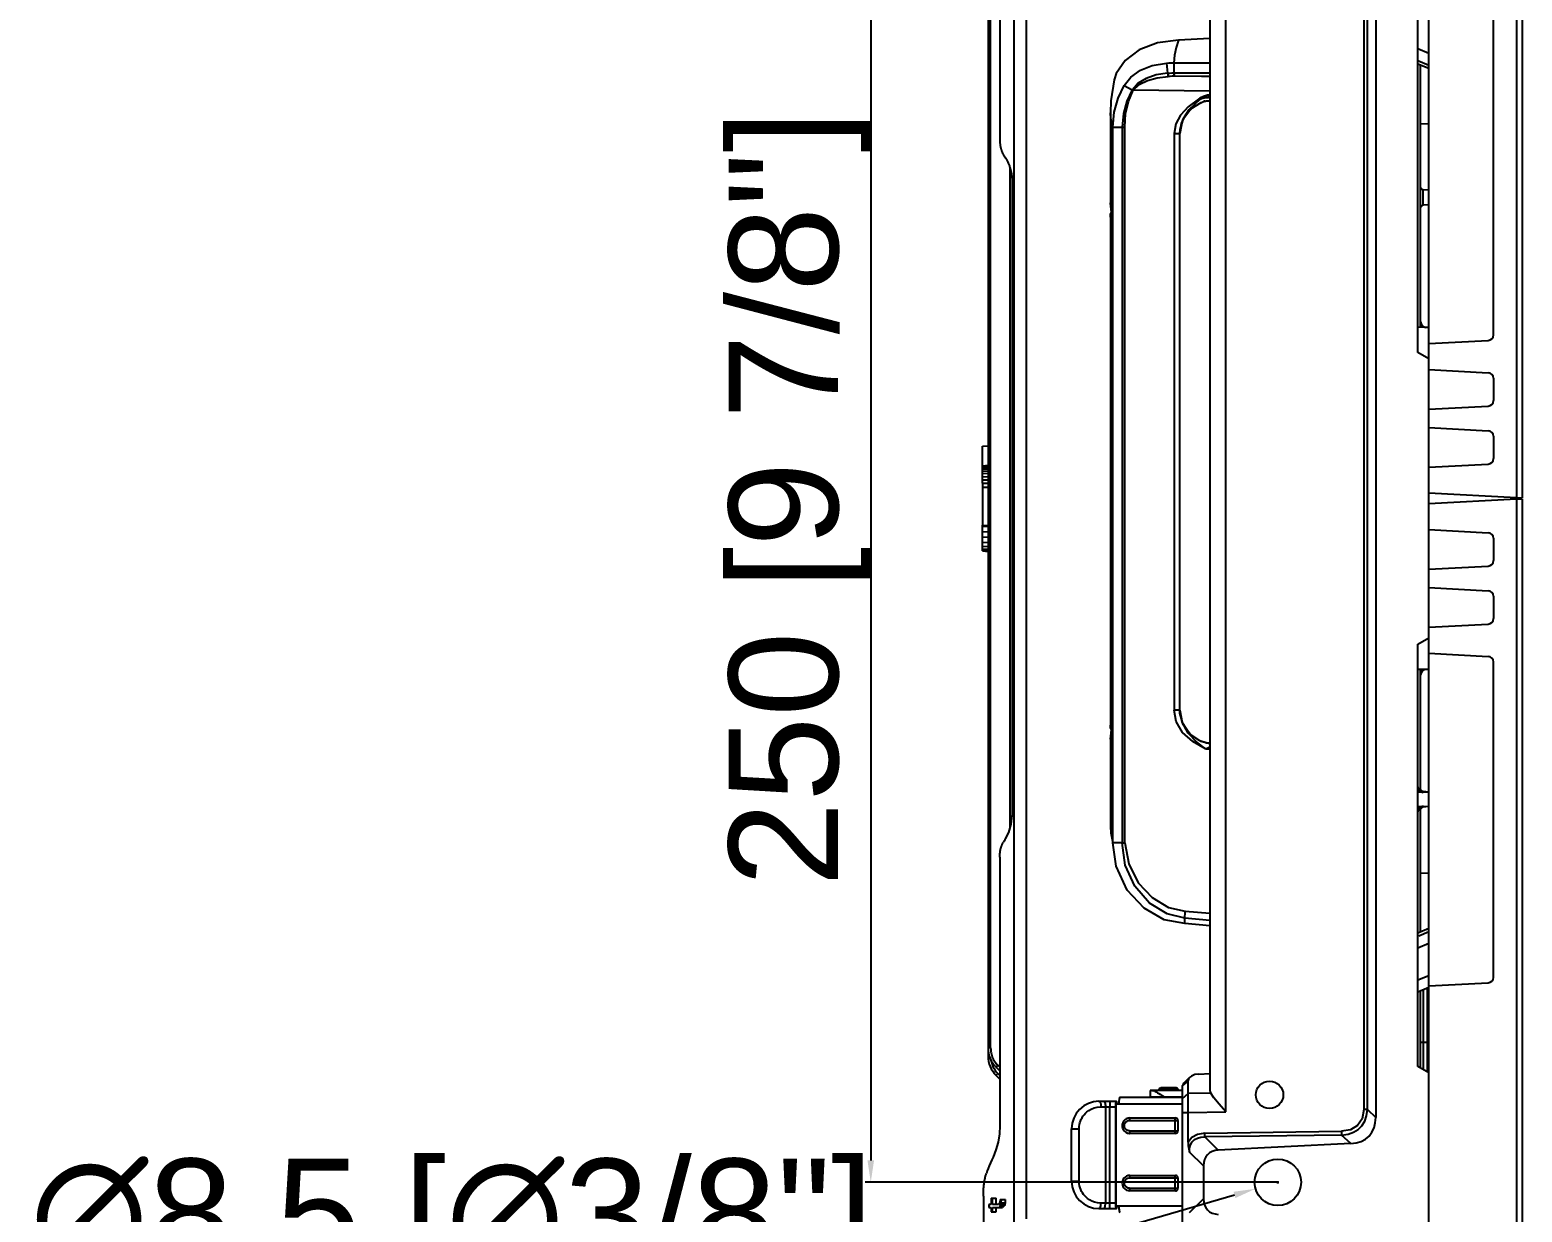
# Model space of a CAD drawing. Header units: millimetres. Extents: x -3132 to 28633, y 682 to 5849.
# Drawn here: x -2397.4 to -2124.7, y 2106.6 to 2322.7 of the extents above; entities that cross this region are included whole.
import ezdxf

# ---------------------------------------------------------------- set-up
doc = ezdxf.new("R2010")
doc.units = ezdxf.units.MM
doc.styles.get("Standard").update_dxf_attribs({"font": 'arial.ttf'})
doc.dimstyles.new('ISO-20', dxfattribs={"dimtxt": 20, "dimasz": 4, "dimexe": 1, "dimexo": 0.2, "dimgap": 0, "dimtad": 1, "dimtoh": 1, "dimdec": 1, "dimzin": 9, "dimdsep": 46, "dimtxsty": 'Standard', "dimblk": '_FILLED', "dimcen": 0.2, "dimclrd": 256, "dimclre": 256, "dimclrt": 256, "dimadec": 1, "dimazin": 2, "dimtfac": 1, "dimtdec": 1, "dimtofl": 0, "dimtmove": 0, "dimatfit": 3, "dimldrblk": '_FILLED', "dimfxl": 1, "dimtolj": 1, "dimtzin": 0, "dimarcsym": 0})

# ---------------------------------------------------------------- blocks, each defined once
blk = doc.blocks.new('_FILLED')
at = {"color": 0, "linetype": 'ByBlock'}
blk.add_solid([(0, 0), (-1, 0.15), (-1, -0.15)], dxfattribs=at)
blk = doc.blocks.new('*D42')
at = {"lineweight": -2, "transparency": 16777216}
for p, q in [((-2169.59, 2362.06), (-2244.77, 2362.06)), ((-2243.77, 2358.06), (-2243.77, 2116.06)), ((-2169.59, 2112.06), (-2244.77, 2112.06))]:
    blk.add_line(p, q, dxfattribs=at)
at = {"layer": 'Defpoints', "color": 0, "transparency": 16777216}
for p in [(-2169.39, 2362.06), (-2243.77, 2112.06), (-2169.39, 2112.06)]:
    blk.add_point(p, dxfattribs=at)
at = {"lineweight": -2, "transparency": 16777216, "xscale": 4, "yscale": 4, "zscale": 4}
for p, rotation in [((-2243.77, 2362.06), 90), ((-2243.77, 2112.06), 270)]:
    blk.add_blockref('_FILLED', p, dxfattribs=dict(at, rotation=rotation))
at = {"transparency": 16777216, "insert": (-2256.72, 2237.06), "char_height": 20, "attachment_point": 5, "rotation": 90}
blk.add_mtext('\\A1;250 [9 7/8"]', dxfattribs=at)
blk = doc.blocks.new('*D43')
at = {"lineweight": -2, "transparency": 16777216}
for p, q in [((-2169.59, 2112.06), (-2169.19, 2112.06)), ((-2169.39, 2111.86), (-2169.39, 2112.26)), ((-2244.65, 2090.2), (-2177.31, 2109.76)), ((-2396.05, 2090.2), (-2244.65, 2090.2))]:
    blk.add_line(p, q, dxfattribs=at)
at = {"layer": 'Defpoints', "color": 0, "transparency": 16777216}
for p in [(-2173.47, 2110.87), (-2165.31, 2113.24)]:
    blk.add_point(p, dxfattribs=at)
at = {"lineweight": -2, "transparency": 16777216, "xscale": 4, "yscale": 4, "zscale": 4, "rotation": 16.19123402961128}
blk.add_blockref('_FILLED', (-2173.47, 2110.87), dxfattribs=at)
at = {"transparency": 16777216, "insert": (-2320.35, 2103.35), "char_height": 20, "attachment_point": 5}
blk.add_mtext('\\A1;∅8.5 [∅3/8"]', dxfattribs=at)

msp = doc.modelspace()

# ---------------------------------------------------------------- linework, layer by layer
at = {"linetype": 'Continuous'}
for p, q in [((-2141.787, 1987.058), (-2141.787, 2487.058)), ((-2125.787, 2486.958), (-2125.787, 2237.158)), ((-2124.737, 2486.958), (-2124.737, 2237.158)), ((-2217.632, 2411.041), (-2217.632, 2104.595)), ((-2215.317, 2105.401), (-2215.306, 2378.386)), ((-2220.198, 2351.714), (-2220.198, 2302.629)), ((-2178.891, 2124.962), (-2178.891, 2349.154)), ((-2153.68, 2348.746), (-2153.68, 2125.37)), ((-2153.008, 2125.37), (-2153.008, 2348.746)), ((-2151.487, 2350.192), (-2151.487, 2123.924)), ((-2181.787, 2345.232), (-2181.787, 2128.884)), ((-2143.787, 2263.713), (-2143.787, 2340.903)), ((-2222.332, 2339.487), (-2222.332, 2135.129)), ((-2221.864, 2136.629), (-2221.864, 2337.487)), ((-2129.987, 2266.929), (-2129.987, 2324.598)), ((-2181.787, 2321.112), (-2187.565, 2320.826)), ((-2141.787, 2318.367), (-2143.787, 2319.211)), ((-2189.731, 2316.632), (-2189.518, 2314.763)), ((-2188.388, 2316.686), (-2188.364, 2314.822)), ((-2188.388, 2316.686), (-2181.787, 2316.686)), ((-2143.787, 2317.118), (-2141.787, 2316.274)), ((-2141.787, 2315.612), (-2143.787, 2316.456)), ((-2143.287, 2268.334), (-2143.287, 2316.245)), ((-2197.444, 2312.538), (-2195.987, 2311.72)), ((-2195.989, 2311.721), (-2195.822, 2311.633)), ((-2181.787, 2311.471), (-2195.805, 2311.674)), ((-2183.661, 2310.198), (-2185.794, 2308.646)), ((-2182.953, 2310.548), (-2183.661, 2310.198)), ((-2182.856, 2310.186), (-2183.549, 2310.02)), ((-2182.216, 2310.754), (-2182.953, 2310.548)), ((-2182.106, 2310.293), (-2182.856, 2310.186)), ((-2182.46, 2310.561), (-2181.945, 2310.718)), ((-2181.787, 2310.788), (-2182.216, 2310.754)), ((-2181.787, 2310.31), (-2182.106, 2310.293)), ((-2199.987, 2307.522), (-2199.987, 2291.056)), ((-2185.254, 2308.279), (-2183.378, 2309.443)), ((-2184.756, 2308.691), (-2182.976, 2309.613)), ((-2183.378, 2309.443), (-2182.711, 2309.667)), ((-2182.882, 2309.633), (-2182.976, 2309.612)), ((-2182.711, 2309.667), (-2182.711, 2309.667)), ((-2182.622, 2309.692), (-2182.462, 2309.708)), ((-2182.549, 2309.704), (-2181.822, 2309.73)), ((-2199.53, 2174.119), (-2199.53, 2304.908)), ((-2199.53, 2304.908), (-2197.338, 2304.908)), ((-2197.851, 2304.908), (-2197.851, 2174.119)), ((-2197.338, 2174.134), (-2197.338, 2304.908)), ((-2188.023, 2305.535), (-2188.322, 2303.772)), ((-2186.88, 2305.984), (-2187.287, 2303.772)), ((-2187.287, 2303.754), (-2186.99, 2305.62)), ((-2187.287, 2303.758), (-2187.243, 2304.468)), ((-2187.287, 2303.754), (-2187.255, 2304.372)), ((-2186.685, 2306.454), (-2186.88, 2305.984)), ((-2143.287, 2305.506), (-2141.787, 2305.558)), ((-2188.322, 2303.772), (-2188.322, 2198.337)), ((-2188.322, 2303.772), (-2187.287, 2303.772)), ((-2187.287, 2198.337), (-2187.287, 2303.772)), ((-2219.618, 2300.03), (-2219.606, 2300.007)), ((-2219.606, 2300.007), (-2219.595, 2299.989)), ((-2219.595, 2299.989), (-2219.587, 2299.974)), ((-2219.587, 2299.974), (-2219.577, 2299.957)), ((-2219.577, 2299.957), (-2219.57, 2299.945)), ((-2219.57, 2299.945), (-2219.562, 2299.93)), ((-2219.562, 2299.93), (-2219.553, 2299.916)), ((-2219.553, 2299.916), (-2219.545, 2299.901)), ((-2219.545, 2299.901), (-2219.536, 2299.887)), ((-2219.536, 2299.887), (-2219.528, 2299.874)), ((-2219.528, 2299.874), (-2219.408, 2299.68)), ((-2218.332, 2297.501), (-2218.332, 2176.737)), ((-2217.944, 2294.987), (-2217.943, 2179.129)), ((-2142.83, 2290.629), (-2142.83, 2293.487)), ((-2141.787, 2293.395), (-2142.83, 2293.487)), ((-2199.987, 2291.056), (-2199.957, 2290.87)), ((-2199.957, 2290.87), (-2199.845, 2290.042)), ((-2141.787, 2290.72), (-2142.83, 2290.629)), ((-2199.966, 2288.782), (-2199.987, 2289.058)), ((-2199.987, 2289.058), (-2199.987, 2287.058)), ((-2199.926, 2288.048), (-2199.966, 2288.782)), ((-2199.907, 2287.058), (-2199.926, 2288.048)), ((-2199.774, 2289.376), (-2199.904, 2290.503)), ((-2199.845, 2290.042), (-2199.719, 2288.69)), ((-2199.719, 2288.69), (-2199.666, 2287.058)), ((-2199.907, 2197.058), (-2199.907, 2287.058)), ((-2199.907, 2287.058), (-2199.666, 2287.058)), ((-2199.666, 2287.058), (-2199.666, 2197.058)), ((-2141.787, 2268.308), (-2143.787, 2268.343)), ((-2142.322, 2268.317), (-2142.322, 2268.327)), ((-2141.787, 2268.308), (-2142.322, 2268.327)), ((-2141.787, 2262.558), (-2143.787, 2263.713)), ((-2141.787, 2265.361), (-2130.934, 2265.93)), ((-2141.787, 2260.598), (-2130.934, 2260.029)), ((-2129.987, 2259.031), (-2129.987, 2254.929)), ((-2141.787, 2253.361), (-2130.934, 2253.93)), ((-2141.787, 2249.996), (-2130.934, 2249.428)), ((-2129.987, 2248.429), (-2129.987, 2244.327)), ((-2223.332, 2246.594), (-2222.332, 2246.681)), ((-2223.332, 2239.83), (-2223.332, 2246.594)), ((-2223.332, 2243.03), (-2222.332, 2243.118)), ((-2223.332, 2242.935), (-2222.332, 2243.022)), ((-2223.332, 2242.693), (-2222.335, 2242.78)), ((-2223.332, 2242.613), (-2222.331, 2242.699)), ((-2223.332, 2242.39), (-2222.332, 2242.47)), ((-2223.332, 2242.031), (-2222.332, 2242.102)), ((-2223.332, 2241.583), (-2222.332, 2241.642)), ((-2141.787, 2242.76), (-2130.934, 2243.328)), ((-2223.332, 2239.83), (-2223.341, 2239.134)), ((-2223.341, 2239.134), (-2222.344, 2239.137)), ((-2223.341, 2239.134), (-2223.332, 2232.18)), ((-2223.332, 2241.006), (-2222.332, 2241.052)), ((-2223.332, 2240.435), (-2222.332, 2240.466)), ((-2223.332, 2239.83), (-2222.331, 2239.841)), ((-2125.787, 2237.158), (-2141.787, 2237.996)), ((-2141.787, 2236.119), (-2125.787, 2236.958)), ((-2125.787, 2237.158), (-2124.737, 2237.158)), ((-2125.787, 2236.958), (-2124.737, 2236.958)), ((-2125.787, 2236.958), (-2125.787, 1987.158)), ((-2124.737, 2236.958), (-2124.737, 1987.158)), ((-2223.332, 2232.18), (-2222.332, 2232.092)), ((-2223.332, 2227.493), (-2223.332, 2232.145)), ((-2223.332, 2231.962), (-2222.334, 2231.981)), ((-2223.332, 2231.01), (-2222.331, 2230.972)), ((-2141.787, 2231.356), (-2130.934, 2230.787)), ((-2223.332, 2230.019), (-2222.332, 2229.986)), ((-2223.332, 2229.059), (-2222.332, 2229.014)), ((-2223.332, 2228.344), (-2222.332, 2228.277)), ((-2129.987, 2229.789), (-2129.987, 2225.687)), ((-2223.332, 2227.493), (-2223.339, 2227.446)), ((-2223.339, 2227.446), (-2222.339, 2227.358)), ((-2223.332, 2227.871), (-2222.332, 2227.792)), ((-2223.332, 2227.637), (-2222.332, 2227.552)), ((-2223.332, 2227.493), (-2222.331, 2227.405)), ((-2141.787, 2224.119), (-2130.934, 2224.688)), ((-2141.787, 2220.754), (-2130.934, 2220.186)), ((-2129.987, 2219.187), (-2129.987, 2215.085)), ((-2141.787, 2213.518), (-2130.934, 2214.086)), ((-2143.787, 2210.403), (-2141.787, 2211.558)), ((-2143.787, 2133.213), (-2143.787, 2210.403)), ((-2141.787, 2208.754), (-2130.934, 2208.186)), ((-2129.987, 2149.515), (-2129.987, 2207.187)), ((-2141.787, 2205.808), (-2143.787, 2205.773)), ((-2143.287, 2183.482), (-2143.287, 2205.782)), ((-2141.787, 2205.808), (-2142.322, 2205.789)), ((-2142.322, 2205.789), (-2142.322, 2205.799)), ((-2187.287, 2198.337), (-2188.322, 2198.337)), ((-2187.947, 2196.275), (-2188.322, 2198.337)), ((-2187.287, 2198.358), (-2186.835, 2196.085)), ((-2186.878, 2196.135), (-2187.287, 2198.337)), ((-2199.987, 2197.058), (-2199.987, 2195.058)), ((-2199.987, 2195.058), (-2199.967, 2195.328)), ((-2199.967, 2195.328), (-2199.926, 2196.065)), ((-2199.926, 2196.065), (-2199.907, 2197.058)), ((-2199.666, 2197.058), (-2199.907, 2197.058)), ((-2199.719, 2195.433), (-2199.844, 2194.083)), ((-2199.666, 2197.058), (-2199.719, 2195.433)), ((-2185.764, 2194.168), (-2186.878, 2196.135)), ((-2186.835, 2196.085), (-2185.497, 2194.052)), ((-2199.957, 2193.251), (-2199.987, 2193.06)), ((-2199.987, 2193.06), (-2199.983, 2193.082)), ((-2199.987, 2193.06), (-2199.987, 2177.109)), ((-2199.983, 2193.082), (-2199.905, 2193.607)), ((-2199.844, 2194.083), (-2199.957, 2193.251)), ((-2199.905, 2193.607), (-2199.775, 2194.731)), ((-2184.242, 2192.568), (-2185.764, 2194.168)), ((-2185.497, 2194.052), (-2183.541, 2192.692)), ((-2182.589, 2191.296), (-2184.94, 2192.656)), ((-2182.589, 2191.296), (-2184.242, 2192.568)), ((-2182.457, 2192.357), (-2183.652, 2192.769)), ((-2183.541, 2192.692), (-2181.787, 2192.247)), ((-2182.622, 2192.414), (-2181.787, 2192.385)), ((-2182.589, 2191.296), (-2182.196, 2191.461)), ((-2182.589, 2191.296), (-2181.787, 2191.249)), ((-2182.424, 2192.349), (-2182.457, 2192.357)), ((-2182.196, 2191.461), (-2181.797, 2191.624)), ((-2181.977, 2192.299), (-2181.787, 2192.249)), ((-2142.826, 2183.316), (-2143.787, 2183.356)), ((-2141.787, 2183.395), (-2142.83, 2183.487)), ((-2142.83, 2183.417), (-2142.83, 2183.487)), ((-2141.787, 2183.308), (-2142.826, 2183.344)), ((-2142.826, 2183.316), (-2142.826, 2183.344)), ((-2143.787, 2180.76), (-2142.826, 2180.799)), ((-2143.287, 2157.871), (-2143.287, 2180.634)), ((-2141.787, 2180.72), (-2142.83, 2180.629)), ((-2142.826, 2180.772), (-2141.787, 2180.808)), ((-2142.826, 2180.772), (-2142.826, 2180.799)), ((-2197.851, 2174.119), (-2199.53, 2174.119)), ((-2198.952, 2169.822), (-2199.529, 2174.119)), ((-2197.851, 2174.119), (-2197.338, 2174.135)), ((-2220.198, 2171.487), (-2220.198, 2122.402)), ((-2143.287, 2168.61), (-2141.787, 2168.558)), ((-2186.406, 2159.337), (-2186.385, 2160.325)), ((-2181.787, 2159.937), (-2186.385, 2160.325)), ((-2186.343, 2161.113), (-2186.302, 2161.633)), ((-2186.296, 2161.633), (-2181.787, 2161.253)), ((-2181.787, 2158.948), (-2186.406, 2159.337)), ((-2143.787, 2157.66), (-2141.787, 2158.503)), ((-2141.787, 2157.841), (-2143.647, 2157.057)), ((-2143.787, 2154.905), (-2141.787, 2155.749)), ((-2141.787, 2149.821), (-2143.787, 2148.977)), ((-2141.787, 2147.65), (-2143.787, 2146.807)), ((-2143.287, 2132.924), (-2143.287, 2147.018)), ((-2142.787, 2132.635), (-2142.787, 2147.228)), ((-2142.087, 2147.524), (-2142.087, 2132.231)), ((-2141.787, 2147.948), (-2130.934, 2148.517)), ((-2221.864, 2136.629), (-2222.332, 2136.629)), ((-2143.287, 2137.658), (-2141.787, 2137.658)), ((-2222.332, 2135.129), (-2222.101, 2135.129)), ((-2221.246, 2132.853), (-2221.023, 2132.509)), ((-2220.198, 2132.423), (-2220.868, 2133.093)), ((-2220.546, 2133.447), (-2220.198, 2133.099)), ((-2141.787, 2132.058), (-2143.787, 2133.213)), ((-2221.023, 2132.509), (-2220.785, 2132.206)), ((-2220.198, 2130.923), (-2220.868, 2131.593)), ((-2220.785, 2132.206), (-2220.546, 2131.947)), ((-2220.546, 2131.947), (-2220.198, 2131.599)), ((-2185.787, 2130.622), (-2186.787, 2129.726)), ((-2185.787, 2128.285), (-2185.787, 2130.622)), ((-2183.823, 2131.836), (-2181.787, 2131.918)), ((-2186.787, 2127.558), (-2198.256, 2127.558)), ((-2186.787, 2128.858), (-2192.7, 2128.858)), ((-2192.7, 2128.858), (-2192.7, 2127.658)), ((-2192.7, 2127.658), (-2186.787, 2127.658)), ((-2187.587, 2129.005), (-2191.113, 2129.005)), ((-2190.919, 2128.958), (-2191.113, 2129.005)), ((-2190.919, 2128.958), (-2187.781, 2128.958)), ((-2187.967, 2129.303), (-2190.733, 2129.303)), ((-2190.55, 2128.958), (-2190.55, 2128.858)), ((-2190.55, 2127.658), (-2190.55, 2127.558)), ((-2188.15, 2128.958), (-2188.15, 2128.858)), ((-2188.15, 2127.658), (-2188.15, 2127.558)), ((-2187.781, 2128.958), (-2187.587, 2129.005)), ((-2186.787, 2094.39), (-2186.787, 2129.726)), ((-2186.787, 2127.388), (-2185.787, 2128.285)), ((-2185.797, 2127.405), (-2185.787, 2128.285)), ((-2185.797, 2126.172), (-2185.797, 2127.405)), ((-2181.647, 2128.368), (-2185.787, 2128.285)), ((-2202.065, 2126.858), (-2198.876, 2126.858)), ((-2201.708, 2125.858), (-2199.065, 2125.858)), ((-2200.887, 2125.858), (-2200.887, 2108.258)), ((-2200.115, 2125.858), (-2200.115, 2108.258)), ((-2199.065, 2125.858), (-2199.065, 2108.258)), ((-2186.787, 2126.358), (-2198.987, 2126.358)), ((-2198.987, 2126.358), (-2198.987, 2107.758)), ((-2186.787, 2124.823), (-2185.787, 2124.823)), ((-2185.787, 2124.823), (-2185.797, 2126.172)), ((-2185.787, 2124.823), (-2178.891, 2124.962)), ((-2185.787, 2119.374), (-2185.787, 2124.823)), ((-2153.008, 2125.37), (-2153.68, 2125.37)), ((-2153.008, 2125.37), (-2151.487, 2123.924)), ((-2207.065, 2121.858), (-2205.708, 2121.858)), ((-2207.065, 2112.258), (-2207.065, 2121.858)), ((-2205.708, 2112.258), (-2205.708, 2121.858)), ((-2196.481, 2123.358), (-2187.638, 2123.358)), ((-2196.435, 2123.816), (-2188.091, 2123.816)), ((-2188.138, 2121.458), (-2188.138, 2123.358)), ((-2187.638, 2123.366), (-2187.638, 2121.458)), ((-2196.482, 2121.458), (-2187.638, 2121.458)), ((-2188.091, 2121), (-2196.435, 2121)), ((-2182.709, 2121.046), (-2157.723, 2121.408)), ((-2157.723, 2120.701), (-2182.709, 2120.34)), ((-2182.709, 2120.34), (-2180.262, 2117.926)), ((-2156.061, 2119.121), (-2180.262, 2117.926)), ((-2156.061, 2119.121), (-2157.723, 2120.701)), ((-2182.953, 2115.053), (-2185.507, 2117.571)), ((-2182.953, 2115.053), (-2182.953, 2109.063)), ((-2207.065, 2112.258), (-2205.708, 2112.258)), ((-2196.482, 2112.858), (-2187.638, 2112.858)), ((-2196.482, 2110.958), (-2187.638, 2110.958)), ((-2196.435, 2113.316), (-2188.091, 2113.316)), ((-2188.138, 2110.958), (-2188.138, 2112.858)), ((-2187.638, 2112.858), (-2187.638, 2110.958)), ((-2223.198, 2109.503), (-2223.198, 2103.243)), ((-2221.751, 2107.995), (-2222.223, 2107.995)), ((-2222.223, 2107.995), (-2222.223, 2107.475)), ((-2221.751, 2109.141), (-2220.825, 2109.141)), ((-2221.751, 2109.141), (-2221.751, 2107.995)), ((-2221.515, 2107.995), (-2221.515, 2109.141)), ((-2220.453, 2107.995), (-2221.515, 2107.995)), ((-2220.825, 2107.995), (-2220.825, 2109.141)), ((-2220.277, 2108.1), (-2220.453, 2107.995)), ((-2220.159, 2108.412), (-2220.277, 2108.1)), ((-2220.1, 2108.933), (-2220.159, 2108.412)), ((-2220.1, 2108.933), (-2219.164, 2108.933)), ((-2220.1, 2107.683), (-2219.982, 2107.995)), ((-2219.982, 2107.995), (-2219.923, 2108.308)), ((-2219.982, 2107.995), (-2219.296, 2107.995)), ((-2219.923, 2108.308), (-2219.864, 2108.933)), ((-2219.923, 2108.308), (-2219.23, 2108.308)), ((-2199.065, 2108.258), (-2201.708, 2108.258)), ((-2188.091, 2110.5), (-2196.435, 2110.5)), ((-2185.507, 2106.544), (-2182.953, 2109.063)), ((-2222.223, 2107.475), (-2221.751, 2107.475)), ((-2221.751, 2107.475), (-2221.751, 2106.641)), ((-2221.751, 2106.641), (-2220.825, 2106.641)), ((-2221.515, 2107.475), (-2219.677, 2107.475)), ((-2221.515, 2106.641), (-2221.515, 2107.475)), ((-2220.825, 2106.641), (-2220.825, 2107.475)), ((-2220.336, 2107.475), (-2220.1, 2107.683)), ((-2220.1, 2107.683), (-2219.425, 2107.683)), ((-2202.065, 2107.258), (-2198.876, 2107.258)), ((-2198.987, 2107.758), (-2186.787, 2107.758))]:
    msp.add_line(p, q, dxfattribs=at)
for points in [[(-2187.565, 2320.826), (-2191.37, 2320.324), (-2194.703, 2319.038), (-2197.289, 2317.112), (-2198.902, 2314.741)], [(-2187.565, 2320.826), (-2187.973, 2319.479), (-2188.249, 2318.095), (-2188.388, 2316.686)], [(-2197.444, 2312.538), (-2196.229, 2314.068), (-2194.496, 2315.328), (-2192.322, 2316.193), (-2189.731, 2316.632)], [(-2189.731, 2316.632), (-2189.285, 2316.662), (-2188.837, 2316.68), (-2188.388, 2316.686)], [(-2199.282, 2313.55), (-2199.891, 2309.748), (-2199.986, 2307.53)], [(-2199.53, 2304.908), (-2199.262, 2307.66), (-2198.555, 2310.216), (-2197.444, 2312.538)], [(-2198.902, 2314.741), (-2199.234, 2313.743), (-2199.282, 2313.55)], [(-2189.518, 2314.763), (-2191.621, 2314.457), (-2193.422, 2313.839), (-2194.901, 2312.926), (-2195.959, 2311.764)], [(-2195.798, 2311.673), (-2194.699, 2312.699), (-2193.208, 2313.453), (-2191.442, 2313.943), (-2189.437, 2314.178)], [(-2189.518, 2314.763), (-2189.14, 2314.795), (-2188.756, 2314.815), (-2188.364, 2314.822)], [(-2189.518, 2314.764), (-2189.493, 2314.554), (-2189.466, 2314.357), (-2189.437, 2314.178)], [(-2188.346, 2314.216), (-2188.71, 2314.212), (-2189.074, 2314.2), (-2189.437, 2314.178)], [(-2188.364, 2314.822), (-2183.36, 2314.833), (-2181.787, 2314.835)], [(-2188.364, 2314.822), (-2188.359, 2314.604), (-2188.353, 2314.4), (-2188.346, 2314.216)], [(-2181.787, 2314.199), (-2183.358, 2314.204), (-2188.346, 2314.216)], [(-2195.989, 2311.721), (-2196.956, 2309.693), (-2197.595, 2307.403), (-2197.851, 2304.908)], [(-2197.338, 2304.908), (-2197.192, 2307.346), (-2196.67, 2309.607), (-2195.805, 2311.674)], [(-2183.549, 2310.02), (-2185.65, 2308.11), (-2186.685, 2306.454)], [(-2183.549, 2310.02), (-2183.581, 2310.07), (-2183.62, 2310.13), (-2183.661, 2310.198)], [(-2183.549, 2310.02), (-2182.997, 2310.33), (-2182.46, 2310.561)], [(-2199.53, 2304.904), (-2199.915, 2306.478), (-2199.987, 2307.517)], [(-2185.794, 2308.646), (-2187.191, 2307.12), (-2188.023, 2305.535)], [(-2187.255, 2304.372), (-2186.615, 2306.518), (-2185.254, 2308.279)], [(-2186.99, 2305.62), (-2186.128, 2307.313), (-2184.756, 2308.691)], [(-2182.976, 2309.613), (-2182.797, 2309.658), (-2182.622, 2309.692)], [(-2182.711, 2309.667), (-2182.721, 2309.667), (-2182.797, 2309.651), (-2182.882, 2309.633)], [(-2182.697, 2309.671), (-2182.601, 2309.692), (-2182.461, 2309.707)], [(-2187.243, 2304.468), (-2186.675, 2306.391), (-2186.637, 2306.443)], [(-2220.198, 2302.629), (-2220.197, 2302.529), (-2220.195, 2302.43), (-2220.191, 2302.331), (-2220.186, 2302.233), (-2220.18, 2302.135), (-2220.172, 2302.038), (-2220.163, 2301.941), (-2220.153, 2301.844), (-2220.141, 2301.747), (-2220.127, 2301.651), (-2220.112, 2301.555), (-2220.096, 2301.459), (-2220.078, 2301.363), (-2220.058, 2301.267), (-2220.037, 2301.172), (-2220.014, 2301.077), (-2219.99, 2300.983), (-2219.964, 2300.891), (-2219.937, 2300.8), (-2219.908, 2300.71), (-2219.879, 2300.624), (-2219.852, 2300.548), (-2219.827, 2300.483), (-2219.804, 2300.427), (-2219.784, 2300.377), (-2219.765, 2300.333), (-2219.748, 2300.293), (-2219.731, 2300.258), (-2219.717, 2300.226), (-2219.703, 2300.197), (-2219.691, 2300.171), (-2219.679, 2300.148), (-2219.669, 2300.127), (-2219.658, 2300.107), (-2219.649, 2300.089), (-2219.64, 2300.072), (-2219.632, 2300.057), (-2219.618, 2300.03)], [(-2219.408, 2299.68), (-2219.289, 2299.49), (-2219.168, 2299.3)], [(-2219.168, 2299.3), (-2219.104, 2299.198), (-2219.04, 2299.091), (-2218.976, 2298.979), (-2218.913, 2298.864), (-2218.85, 2298.744), (-2218.787, 2298.62), (-2218.725, 2298.492), (-2218.665, 2298.361), (-2218.605, 2298.226), (-2218.548, 2298.091), (-2218.494, 2297.956), (-2218.444, 2297.822), (-2218.396, 2297.691), (-2218.352, 2297.563), (-2218.312, 2297.437), (-2218.274, 2297.313), (-2218.239, 2297.19), (-2218.206, 2297.067), (-2218.175, 2296.943), (-2218.145, 2296.816), (-2218.117, 2296.689), (-2218.092, 2296.56), (-2218.068, 2296.43), (-2218.046, 2296.3), (-2218.027, 2296.169), (-2218.01, 2296.039), (-2217.994, 2295.908), (-2217.981, 2295.778), (-2217.97, 2295.647), (-2217.961, 2295.516), (-2217.953, 2295.385), (-2217.948, 2295.253), (-2217.945, 2295.12), (-2217.943, 2294.987)], [(-2199.904, 2290.503), (-2199.983, 2291.033), (-2199.987, 2291.056)], [(-2199.787, 2289.424), (-2199.868, 2289.381), (-2199.987, 2289.058)], [(-2183.652, 2192.769), (-2185.39, 2193.951), (-2186.669, 2195.712), (-2187.263, 2197.832), (-2187.287, 2198.358)], [(-2184.94, 2192.656), (-2186.798, 2194.295), (-2187.947, 2196.275)], [(-2199.987, 2195.058), (-2199.868, 2194.735), (-2199.787, 2194.691)], [(-2182.563, 2192.394), (-2182.502, 2192.389), (-2181.977, 2192.299)], [(-2181.787, 2192.221), (-2182.067, 2192.271), (-2182.424, 2192.349)], [(-2143.787, 2184.319), (-2143.657, 2183.824), (-2143.306, 2183.459), (-2142.826, 2183.316)], [(-2219.168, 2174.816), (-2218.548, 2176.023), (-2218.106, 2177.487), (-2217.948, 2179.129)], [(-2142.826, 2180.799), (-2143.306, 2180.657), (-2143.657, 2180.292), (-2143.787, 2179.797)], [(-2199.987, 2177.109), (-2199.916, 2175.943), (-2199.53, 2174.119)], [(-2220.198, 2171.487), (-2220.197, 2171.588), (-2220.195, 2171.687), (-2220.191, 2171.785), (-2220.186, 2171.883), (-2220.18, 2171.98), (-2220.172, 2172.077), (-2220.163, 2172.174), (-2220.153, 2172.272), (-2220.14, 2172.371), (-2220.126, 2172.47), (-2220.111, 2172.569), (-2220.094, 2172.667), (-2220.076, 2172.764), (-2220.056, 2172.859), (-2220.035, 2172.952), (-2220.013, 2173.044), (-2219.989, 2173.136), (-2219.964, 2173.226), (-2219.937, 2173.317), (-2219.908, 2173.407), (-2219.877, 2173.496), (-2219.844, 2173.586), (-2219.81, 2173.674), (-2219.773, 2173.762), (-2219.735, 2173.848), (-2219.696, 2173.933), (-2219.655, 2174.016), (-2219.613, 2174.095), (-2219.57, 2174.172), (-2219.526, 2174.245)], [(-2219.168, 2174.816), (-2219.289, 2174.626), (-2219.408, 2174.436), (-2219.526, 2174.245)], [(-2186.385, 2160.325), (-2189.579, 2161.11), (-2192.813, 2163.093), (-2195.536, 2166.163), (-2197.305, 2169.995), (-2197.852, 2174.119)], [(-2197.338, 2174.134), (-2196.635, 2170.283), (-2194.884, 2166.822), (-2192.335, 2164.083), (-2189.334, 2162.313), (-2186.296, 2161.633)], [(-2186.406, 2159.337), (-2190.153, 2160.06), (-2193.837, 2162.153), (-2196.903, 2165.461), (-2198.952, 2169.822)], [(-2186.385, 2160.325), (-2186.371, 2160.658), (-2186.343, 2161.113)], [(-2221.864, 2136.629), (-2221.858, 2136.394), (-2221.839, 2136.159), (-2221.808, 2135.926), (-2221.765, 2135.694), (-2221.71, 2135.464), (-2221.643, 2135.238), (-2221.565, 2135.016), (-2221.475, 2134.798), (-2221.373, 2134.585), (-2221.26, 2134.378), (-2221.137, 2134.177), (-2221.003, 2133.982), (-2220.86, 2133.795)], [(-2221.8, 2134.384), (-2221.729, 2134.035), (-2221.605, 2133.626)], [(-2221.605, 2133.626), (-2221.443, 2133.228), (-2221.246, 2132.853)], [(-2220.868, 2133.093), (-2220.868, 2133.095), (-2220.866, 2133.1), (-2220.861, 2133.108), (-2220.853, 2133.119), (-2220.842, 2133.133), (-2220.828, 2133.149), (-2220.812, 2133.167), (-2220.793, 2133.188), (-2220.773, 2133.211), (-2220.749, 2133.236), (-2220.724, 2133.263), (-2220.698, 2133.291), (-2220.669, 2133.321), (-2220.64, 2133.351)], [(-2220.86, 2133.795), (-2220.707, 2133.617), (-2220.546, 2133.447)], [(-2220.64, 2133.351), (-2220.578, 2133.415), (-2220.546, 2133.447)], [(-2220.546, 2131.947), (-2220.713, 2131.775), (-2220.831, 2131.646), (-2220.868, 2131.593)], [(-2186.582, 2130.147), (-2186.706, 2129.997), (-2186.787, 2129.726)], [(-2185.534, 2131.189), (-2186.37, 2130.353), (-2186.582, 2130.147)], [(-2185.535, 2131.189), (-2185.619, 2131.09), (-2185.787, 2130.622)], [(-2183.823, 2131.836), (-2184.534, 2131.731), (-2185.163, 2131.473), (-2185.535, 2131.189)], [(-2198.256, 2127.558), (-2198.299, 2127.528), (-2198.339, 2127.438), (-2198.374, 2127.296), (-2198.404, 2127.106), (-2198.427, 2126.88), (-2198.441, 2126.626), (-2198.446, 2126.358)], [(-2192.383, 2128.858), (-2192.279, 2128.847), (-2192.154, 2128.814), (-2192.004, 2128.757), (-2191.828, 2128.676), (-2191.622, 2128.569), (-2191.386, 2128.435), (-2191.118, 2128.276), (-2190.818, 2128.091), (-2190.487, 2127.885), (-2190.126, 2127.658)], [(-2178.891, 2124.962), (-2180.092, 2126.343), (-2181.053, 2127.51), (-2181.647, 2128.368)], [(-2205.708, 2121.858), (-2205.69, 2122.243), (-2205.639, 2122.597), (-2205.561, 2122.935), (-2205.456, 2123.257), (-2205.325, 2123.568), (-2205.168, 2123.865), (-2204.99, 2124.145), (-2204.787, 2124.412), (-2204.552, 2124.671), (-2204.267, 2124.932), (-2203.916, 2125.193), (-2203.487, 2125.441), (-2202.969, 2125.654), (-2202.37, 2125.803), (-2201.708, 2125.858)], [(-2202.065, 2126.858), (-2201.973, 2126.824), (-2201.887, 2126.724), (-2201.813, 2126.565), (-2201.756, 2126.358), (-2201.721, 2126.117), (-2201.708, 2125.858)], [(-2201.245, 2126.858), (-2201.165, 2126.833), (-2201.09, 2126.759), (-2201.022, 2126.64), (-2200.965, 2126.481), (-2200.923, 2126.292), (-2200.896, 2126.08), (-2200.887, 2125.858)], [(-2199.957, 2126.858), (-2199.993, 2126.833), (-2200.026, 2126.759), (-2200.056, 2126.64), (-2200.081, 2126.481), (-2200.1, 2126.292), (-2200.111, 2126.08), (-2200.115, 2125.858)], [(-2198.908, 2126.858), (-2198.943, 2126.833), (-2198.976, 2126.759), (-2199.006, 2126.64), (-2199.031, 2126.481), (-2199.05, 2126.292), (-2199.062, 2126.08), (-2199.065, 2125.858)], [(-2198.741, 2126.358), (-2198.753, 2126.481), (-2198.778, 2126.64), (-2198.808, 2126.759), (-2198.841, 2126.833), (-2198.876, 2126.858)], [(-2157.723, 2120.701), (-2156.53, 2120.88), (-2155.531, 2121.219), (-2154.695, 2121.711), (-2154.019, 2122.371), (-2153.508, 2123.211), (-2153.169, 2124.208), (-2153.008, 2125.37)], [(-2153.68, 2125.37), (-2153.991, 2123.65), (-2154.848, 2122.409), (-2156.113, 2121.672), (-2157.723, 2121.408)], [(-2220.198, 2122.402), (-2220.275, 2120.903), (-2220.514, 2119.405), (-2220.899, 2117.982), (-2221.413, 2116.675)], [(-2196.435, 2123.816), (-2196.763, 2123.777), (-2197.071, 2123.66), (-2197.344, 2123.474), (-2197.565, 2123.229), (-2197.723, 2122.938), (-2197.81, 2122.617), (-2197.82, 2122.285), (-2197.753, 2121.959), (-2197.612, 2121.659), (-2197.406, 2121.4), (-2197.143, 2121.196), (-2196.838, 2121.06), (-2196.512, 2121.002)], [(-2196.536, 2121.46), (-2196.773, 2121.505), (-2196.991, 2121.609), (-2197.174, 2121.767), (-2197.313, 2121.966), (-2197.396, 2122.194), (-2197.42, 2122.435), (-2197.382, 2122.675), (-2197.286, 2122.898), (-2197.137, 2123.089), (-2196.944, 2123.235), (-2196.721, 2123.327), (-2196.481, 2123.358)], [(-2196.435, 2123.816), (-2196.454, 2123.74), (-2196.47, 2123.632), (-2196.479, 2123.501), (-2196.482, 2123.358)], [(-2188.138, 2123.358), (-2188.135, 2123.501), (-2188.125, 2123.632), (-2188.11, 2123.74), (-2188.091, 2123.816)], [(-2187.638, 2123.366), (-2187.663, 2123.506), (-2187.728, 2123.631), (-2187.827, 2123.73), (-2187.952, 2123.794), (-2188.091, 2123.816)], [(-2196.482, 2121.458), (-2196.5, 2121.458), (-2196.518, 2121.459), (-2196.536, 2121.46)], [(-2196.512, 2121.002), (-2196.487, 2121.001), (-2196.461, 2121), (-2196.435, 2121)], [(-2196.482, 2121.458), (-2196.479, 2121.315), (-2196.469, 2121.184), (-2196.454, 2121.076), (-2196.435, 2121)], [(-2188.091, 2121), (-2188.11, 2121.076), (-2188.125, 2121.184), (-2188.135, 2121.315), (-2188.138, 2121.458)], [(-2188.091, 2121), (-2187.951, 2121.022), (-2187.825, 2121.087), (-2187.725, 2121.188), (-2187.661, 2121.316), (-2187.638, 2121.458)], [(-2182.709, 2121.046), (-2184.081, 2120.819), (-2185.091, 2120.25), (-2185.787, 2119.374)], [(-2185.787, 2119.374), (-2185.753, 2118.784), (-2185.655, 2118.18), (-2185.507, 2117.571)], [(-2185.507, 2117.571), (-2185.504, 2118.285), (-2185.321, 2118.924), (-2185.023, 2119.464), (-2184.607, 2119.868), (-2184.089, 2120.144), (-2183.473, 2120.326), (-2182.711, 2120.341)], [(-2182.709, 2120.34), (-2182.707, 2120.546), (-2182.707, 2120.786), (-2182.709, 2121.046)], [(-2157.723, 2121.408), (-2157.72, 2121.15), (-2157.72, 2120.909), (-2157.723, 2120.701)], [(-2221.413, 2116.675), (-2221.658, 2116.136), (-2221.894, 2115.591), (-2222.121, 2115.041)], [(-2223.198, 2109.503), (-2223.197, 2109.654), (-2223.196, 2109.801), (-2223.193, 2109.944), (-2223.189, 2110.086), (-2223.185, 2110.227), (-2223.179, 2110.369), (-2223.172, 2110.512), (-2223.164, 2110.658), (-2223.155, 2110.807), (-2223.144, 2110.957), (-2223.131, 2111.108), (-2223.118, 2111.258), (-2223.103, 2111.406), (-2223.087, 2111.549), (-2223.071, 2111.686), (-2223.054, 2111.821), (-2223.036, 2111.954), (-2223.016, 2112.089), (-2222.994, 2112.224), (-2222.971, 2112.36), (-2222.946, 2112.494), (-2222.92, 2112.627), (-2222.893, 2112.756), (-2222.865, 2112.883), (-2222.835, 2113.005), (-2222.805, 2113.124), (-2222.774, 2113.24), (-2222.742, 2113.352), (-2222.708, 2113.462), (-2222.674, 2113.57), (-2222.637, 2113.675)], [(-2222.121, 2115.041), (-2222.299, 2114.589), (-2222.471, 2114.134), (-2222.637, 2113.675)], [(-2201.708, 2108.258), (-2202.351, 2108.31), (-2202.909, 2108.442), (-2203.39, 2108.629), (-2203.798, 2108.847), (-2204.137, 2109.079), (-2204.421, 2109.319), (-2204.666, 2109.565), (-2204.883, 2109.825), (-2205.079, 2110.104), (-2205.251, 2110.401), (-2205.398, 2110.713), (-2205.519, 2111.041), (-2205.615, 2111.397), (-2205.682, 2111.797), (-2205.708, 2112.258)], [(-2196.435, 2113.316), (-2196.745, 2113.281), (-2197.039, 2113.176), (-2197.302, 2113.009), (-2197.52, 2112.788), (-2197.686, 2112.523), (-2197.79, 2112.225), (-2197.826, 2111.912), (-2197.792, 2111.598), (-2197.69, 2111.3), (-2197.525, 2111.034), (-2197.307, 2110.811), (-2197.042, 2110.641), (-2196.747, 2110.535), (-2196.435, 2110.5)], [(-2196.482, 2110.958), (-2196.722, 2110.989), (-2196.945, 2111.081), (-2197.137, 2111.228), (-2197.286, 2111.419), (-2197.383, 2111.641), (-2197.42, 2111.881), (-2197.396, 2112.123), (-2197.312, 2112.351), (-2197.174, 2112.55), (-2196.99, 2112.707), (-2196.772, 2112.811), (-2196.535, 2112.856)], [(-2196.535, 2112.856), (-2196.517, 2112.857), (-2196.5, 2112.858), (-2196.482, 2112.858)], [(-2196.435, 2113.316), (-2196.454, 2113.24), (-2196.469, 2113.132), (-2196.479, 2113.001), (-2196.482, 2112.858)], [(-2196.482, 2110.958), (-2196.479, 2110.815), (-2196.47, 2110.684), (-2196.454, 2110.576), (-2196.435, 2110.5)], [(-2188.138, 2112.858), (-2188.135, 2113.001), (-2188.125, 2113.132), (-2188.11, 2113.24), (-2188.091, 2113.316)], [(-2188.091, 2110.5), (-2188.11, 2110.576), (-2188.125, 2110.684), (-2188.135, 2110.815), (-2188.138, 2110.958)], [(-2187.638, 2112.858), (-2187.661, 2113), (-2187.725, 2113.127), (-2187.825, 2113.228), (-2187.951, 2113.294), (-2188.091, 2113.316)], [(-2188.091, 2110.5), (-2187.951, 2110.522), (-2187.825, 2110.587), (-2187.725, 2110.688), (-2187.661, 2110.816), (-2187.638, 2110.958)], [(-2202.065, 2107.258), (-2201.973, 2107.292), (-2201.887, 2107.392), (-2201.813, 2107.551), (-2201.756, 2107.758), (-2201.721, 2107.999), (-2201.708, 2108.258)], [(-2201.245, 2107.258), (-2201.165, 2107.283), (-2201.09, 2107.357), (-2201.022, 2107.476), (-2200.965, 2107.634), (-2200.923, 2107.824), (-2200.896, 2108.035), (-2200.887, 2108.258)], [(-2199.957, 2107.258), (-2199.993, 2107.283), (-2200.026, 2107.357), (-2200.056, 2107.476), (-2200.081, 2107.634), (-2200.1, 2107.824), (-2200.111, 2108.035), (-2200.115, 2108.258)], [(-2199.065, 2108.258), (-2199.062, 2108.035), (-2199.05, 2107.824), (-2199.031, 2107.634), (-2199.006, 2107.476), (-2198.976, 2107.357), (-2198.943, 2107.283), (-2198.908, 2107.258)], [(-2198.876, 2107.258), (-2198.841, 2107.283), (-2198.808, 2107.357), (-2198.778, 2107.476), (-2198.753, 2107.634), (-2198.741, 2107.758)], [(-2198.446, 2107.758), (-2198.441, 2107.49), (-2198.427, 2107.236), (-2198.404, 2107.009), (-2198.374, 2106.82), (-2198.339, 2106.677), (-2198.299, 2106.588), (-2198.256, 2106.558)]]:
    msp.add_lwpolyline(points, dxfattribs=at)
for centre, radius in [((-2170.887, 2128.058), 2.5), ((-2169.387, 2112.058), 4.25)]:
    msp.add_circle(centre, radius, dxfattribs=at)
for centre, radius, start, end in [((-2142.787, 2293.985), 0.5, 201.25, 265), ((-2142.787, 2290.131), 0.5, 95, 158.75), ((-2142.287, 2269.326), 1, 180, 268), ((-2130.987, 2266.929), 1, 273, 0), ((-2130.987, 2259.031), 1, 0, 87), ((-2130.987, 2254.929), 1, 273, 0), ((-2130.987, 2248.429), 1, 0, 87), ((-2130.987, 2244.327), 1, 273, 0), ((-2130.987, 2229.789), 1, 0, 87), ((-2130.987, 2225.687), 1, 273, 0), ((-2130.987, 2219.187), 1, 0, 87), ((-2130.987, 2215.085), 1, 273, 0), ((-2130.987, 2207.187), 1, 0, 87), ((-2142.287, 2204.79), 1, 92, 180), ((-2142.791, 2184.339), 0.996, 180, 268), ((-2142.787, 2183.985), 0.5, 201.25, 265), ((-2142.791, 2179.777), 0.996, 92, 180), ((-2142.787, 2180.131), 0.5, 95, 158.75), ((-2130.987, 2149.515), 1, 273, 0), ((-2217.332, 2136.629), 5, 180, 225.00559), ((-2217.332, 2135.129), 5, 180, 225.00189), ((-2190.734, 2128.913), 0.39, 90, 166.44822), ((-2187.966, 2128.913), 0.39, 13.55178, 90), ((-2202.065, 2121.858), 5, 90, 180), ((-2202.065, 2112.258), 5, 180, 270)]:
    msp.add_arc(centre, radius, start, end, dxfattribs=at)
for centre, major_axis, ratio, start_param, end_param in [((-2178.787, 2129.005), (2.998, 0.181), 0.5759473, 3.106813, 3.4126047), ((-2161.103, 2128.494), (8.398, -7.983), 0.5868492, -0.5099543, 0.5088634), ((-2177.392, 2112.407), (-4.799, 4.733), 0.5934486, -0.4991325, 0.5294856), ((-2188.587, 2080.402), (0, 52.875), 0.680851, 1.0217574, 1.0286713), ((-2188.587, 2052.808), (0, 105.75), 0.3404255, 1.0182895, 1.0217574), ((-2188.587, 1997.308), (0, 211.5), 0.1702128, 1.0148142, 1.0182895), ((-2177.392, 2111.709), (-4.799, -4.733), 0.5934486, -0.5294856, 0.4991325), ((-2188.587, 2098.589), (36, 0), 0.4895815, 2.5994677, 2.6132101)]:
    msp.add_ellipse(centre, major_axis=major_axis, ratio=ratio, start_param=start_param, end_param=end_param, dxfattribs=at)

# ---------------------------------------------------------------- dimensions: what is measured, and where the dimension line sits
dim = msp.add_linear_dim(base=(-2243.769, 2112.058), p1=(-2169.387, 2362.058), p2=(-2169.387, 2112.058), angle=90, dimstyle='ISO-20')
dim.commit()
dim.dimension.update_dxf_attribs({"geometry": '*D42', "text_midpoint": (-2256.716, 2237.058)})
dim = msp.add_diameter_dim_2p(p1=(-2165.305, 2113.243), p2=(-2173.468, 2110.873), dimstyle='ISO-20')
dim.commit()
dim.dimension.update_dxf_attribs({"geometry": '*D43', "text_midpoint": (-2320.35, 2090.205), "dimtype": 163})

doc.saveas('drawing.dxf')
